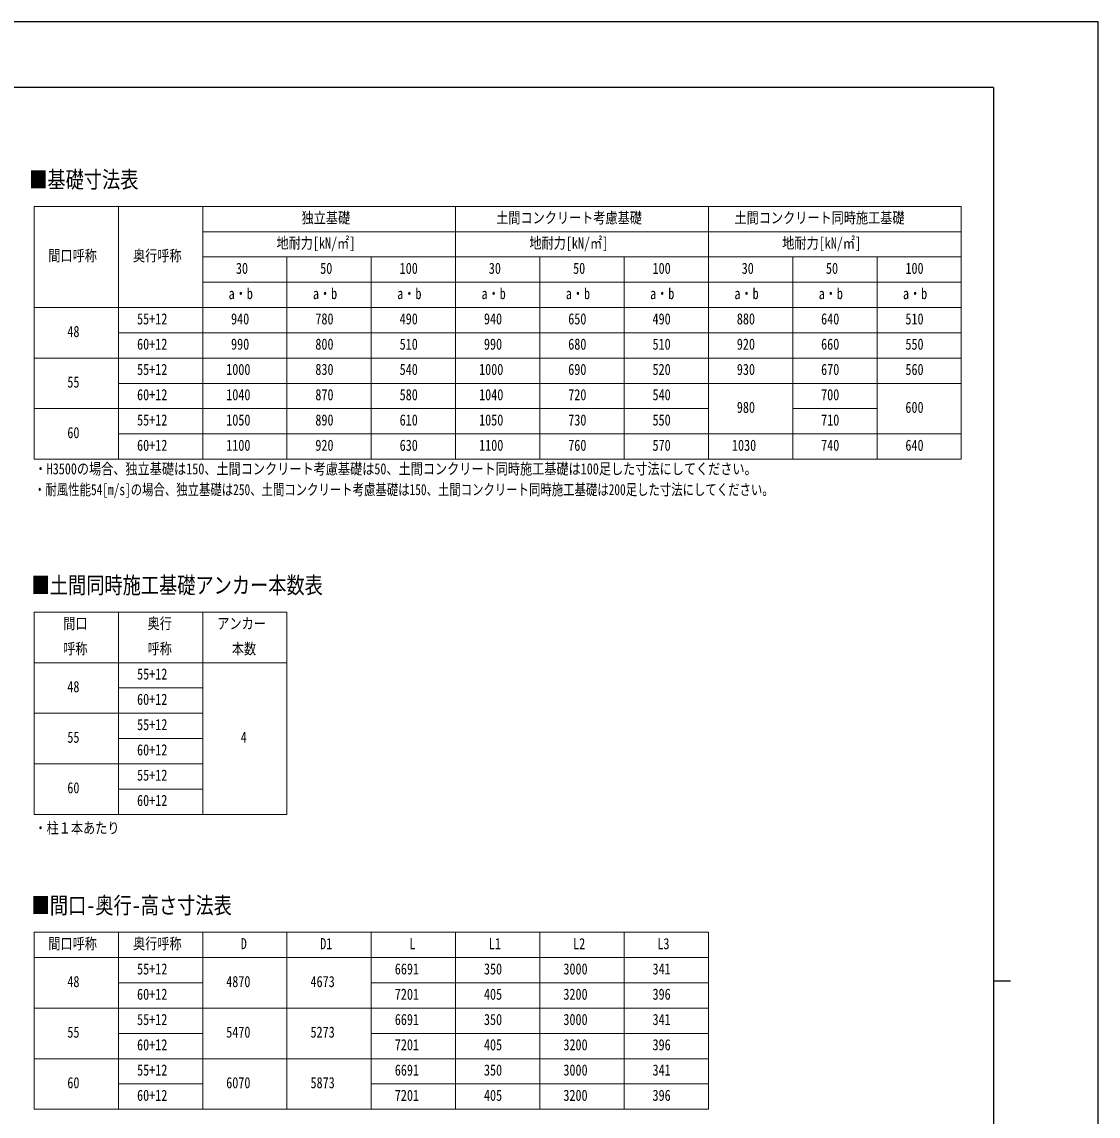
# Model space of a CAD drawing. Units: millimetres, scale not verified. Extents: x -16820 to 16820, y -11880 to 11880.
# Drawn here: x 4052 to 16820, y -1106 to 11880 of the extents above; entities that cross this region are included whole.
import ezdxf
from ezdxf.enums import TextEntityAlignment as Align

# ---------------------------------------------------------------- set-up
doc = ezdxf.new("R2010")
doc.units = ezdxf.units.MM
doc.header["$LTSCALE"] = 50
doc.layers.add('0-1_TABLE1', color=7, linetype='Continuous', lineweight=18)
doc.layers.add('0-2_USER1', color=3, linetype='Continuous')
doc.layers.add('0-8_YKK_ZWAK', color=7, linetype='Continuous')
doc.styles.add('ＭＳ ゴシック', font='')
doc.styles.get('ＭＳ ゴシック').set_extended_font_data('MS Gothic')

msp = doc.modelspace()

# ---------------------------------------------------------------- linework, layer by layer
at = {"layer": '0-1_TABLE1'}
for p, q in [((4197.08, 9690), (15197.08, 9690)), ((4197.08, 9690), (4197.08, 6690)), ((5197.08, 9690), (5197.08, 6690)), ((9197.08, 9690), (9197.08, 6690)), ((12197.08, 9690), (12197.08, 6690)), ((6197.08, 9390), (15197.08, 9390)), ((6197.08, 9090), (15197.08, 9090)), ((7197.08, 9090), (7197.08, 6690)), ((8197.08, 9090), (8197.08, 6690)), ((10197.08, 9090), (10197.08, 6690)), ((11197.08, 9090), (11197.08, 6690)), ((13197.08, 9090), (13197.08, 6690)), ((14197.08, 9090), (14197.08, 6690)), ((6197.08, 8790), (15197.08, 8790)), ((5197.08, 8190), (15197.08, 8190)), ((4197.08, 7890), (15197.08, 7890)), ((5197.08, 7590), (15197.08, 7590)), ((4197.08, 7290), (12197.08, 7290)), ((13197.08, 7290), (14197.08, 7290)), ((5197.08, 6990), (15197.08, 6990)), ((4197.08, 4875), (7197.08, 4875)), ((4197.08, 4875), (4197.08, 2475)), ((5197.08, 4875), (5197.08, 2475)), ((6197.08, 4875), (6197.08, 2475)), ((7197.08, 4875), (7197.08, 2475)), ((4197.08, 4275), (7197.08, 4275)), ((5197.08, 3975), (6197.08, 3975)), ((4197.08, 3675), (6197.08, 3675)), ((5197.08, 3375), (6197.08, 3375)), ((4197.08, 3075), (6197.08, 3075)), ((5197.08, 2775), (6197.08, 2775)), ((4197.08, 1075), (12197.08, 1075)), ((4197.08, 1075), (4197.08, -1025)), ((5197.08, 1075), (5197.08, -1025)), ((6197.08, 1075), (6197.08, -1025)), ((7197.08, 1075), (7197.08, -1025)), ((8197.08, 1075), (8197.08, -1025)), ((9197.08, 1075), (9197.08, -1025)), ((10197.08, 1075), (10197.08, -1025)), ((11197.08, 1075), (11197.08, -1025)), ((12197.08, 1075), (12197.08, -1025)), ((4197.08, 775), (12197.08, 775)), ((5197.08, 475), (6197.08, 475)), ((8197.08, 475), (12197.08, 475)), ((4197.08, 175), (12197.08, 175)), ((5197.08, -125), (6197.08, -125)), ((8197.08, -125), (12197.08, -125)), ((4197.08, -425), (12197.08, -425)), ((5197.08, -725), (6197.08, -725)), ((8197.08, -725), (12197.08, -725)), ((4197.08, -1025), (12197.08, -1025))]:
    msp.add_line(p, q, dxfattribs=at)
for points in [[(6197.08, 9690), (6197.08, 8190), (6197.08, 7890), (6197.08, 7590), (6197.08, 7290), (6197.08, 6990), (6197.08, 6690)], [(15197.08, 9690), (15197.08, 9090), (15197.08, 6690)], [(4197.08, 8490), (5197.08, 8490), (6197.08, 8490), (15197.08, 8490)], [(4197.08, 6690), (5197.08, 6690), (15197.08, 6690)], [(4197.08, 2475), (5197.08, 2475), (6197.08, 2475), (7197.08, 2475)]]:
    msp.add_lwpolyline(points, dxfattribs=at)
at = {"layer": '0-8_YKK_ZWAK'}
for p, q in [((15580.08, 11100), (-15619.92, 11100)), ((15580.08, 11100), (15580.08, -10100)), ((15580.08, 500), (15780.08, 500))]:
    msp.add_line(p, q, dxfattribs=at)
msp.add_lwpolyline([(-16820, -11880), (16820, -11880), (16820, 11880), (-16820, 11880)], close=True, dxfattribs=at)

# ---------------------------------------------------------------- texts
at = {"layer": '0-1_TABLE1', "style": 'ＭＳ ゴシック', "width": 0.8}
for s, p in [('独立基礎', (7370.68, 9450)), ('土間コンクリート考慮基礎', (9679.48, 9450)), ('土間コンクリート同時施工基礎', (12506.68, 9450)), ('地耐力[kN/㎡]', (7073.08, 9150)), ('地耐力[kN/㎡]', (10073.08, 9150)), ('地耐力[kN/㎡]', (13073.08, 9150)), ('間口呼称', (4365.88, 9000)), ('奥行呼称', (5370.68, 9000)), ('30', (6591.48, 8850)), ('50', (7591.48, 8850)), ('100', (8533.88, 8850)), ('30', (9591.48, 8850)), ('50', (10591.48, 8850)), ('100', (11533.88, 8850)), ('30', (12591.48, 8850)), ('50', (13591.48, 8850)), ('100', (14533.88, 8850)), ('a・b', (6505.08, 8550)), ('a・b', (7505.08, 8550)), ('a・b', (8505.08, 8550)), ('a・b', (9505.08, 8550)), ('a・b', (10505.08, 8550)), ('a・b', (11505.08, 8550)), ('a・b', (12505.08, 8550)), ('a・b', (13505.08, 8550)), ('a・b', (14505.08, 8550)), ('55+12', (5418.68, 8250)), ('940', (6533.88, 8250)), ('780', (7533.88, 8250)), ('490', (8533.88, 8250)), ('940', (9533.88, 8250)), ('650', (10533.88, 8250)), ('490', (11533.88, 8250)), ('880', (12533.88, 8250)), ('640', (13533.88, 8250)), ('510', (14533.88, 8250)), ('48', (4591.48, 8100)), ('60+12', (5418.68, 7950)), ('990', (6533.88, 7950)), ('800', (7533.88, 7950)), ('510', (8533.88, 7950)), ('990', (9533.88, 7950)), ('680', (10533.88, 7950)), ('510', (11533.88, 7950)), ('920', (12533.88, 7950)), ('660', (13533.88, 7950)), ('550', (14533.88, 7950)), ('55+12', (5418.68, 7650)), ('1000', (6476.28, 7650)), ('830', (7533.88, 7650)), ('540', (8533.88, 7650)), ('1000', (9476.28, 7650)), ('690', (10533.88, 7650)), ('520', (11533.88, 7650)), ('930', (12533.88, 7650)), ('670', (13533.88, 7650)), ('560', (14533.88, 7650)), ('55', (4591.48, 7500)), ('60+12', (5418.68, 7350)), ('1040', (6476.28, 7350)), ('870', (7533.88, 7350)), ('580', (8533.88, 7350)), ('1040', (9476.28, 7350)), ('720', (10533.88, 7350)), ('540', (11533.88, 7350)), ('700', (13533.88, 7350)), ('980', (12533.88, 7200)), ('600', (14533.88, 7200)), ('55+12', (5418.68, 7050)), ('1050', (6476.28, 7050)), ('890', (7533.88, 7050)), ('610', (8533.88, 7050)), ('1050', (9476.28, 7050)), ('730', (10533.88, 7050)), ('550', (11533.88, 7050)), ('710', (13533.88, 7050)), ('60', (4591.48, 6900)), ('60+12', (5418.68, 6750)), ('1100', (6476.28, 6750)), ('920', (7533.88, 6750)), ('630', (8533.88, 6750)), ('1100', (9476.28, 6750)), ('760', (10533.88, 6750)), ('570', (11533.88, 6750)), ('1030', (12476.28, 6750)), ('740', (13533.88, 6750)), ('640', (14533.88, 6750)), ('間口', (4543.48, 4635)), ('奥行', (5543.48, 4635)), ('アンカー', (6370.68, 4635)), ('呼称', (4543.48, 4335)), ('呼称', (5543.48, 4335)), ('本数', (6543.48, 4335)), ('55+12', (5418.68, 4035)), ('48', (4591.48, 3885)), ('60+12', (5418.68, 3735)), ('55+12', (5418.68, 3435)), ('55', (4591.48, 3285)), ('4', (6649.08, 3285)), ('60+12', (5418.68, 3135)), ('55+12', (5418.68, 2835)), ('60', (4591.48, 2685)), ('60+12', (5418.68, 2535)), ('間口呼称', (4365.88, 835)), ('奥行呼称', (5370.68, 835)), ('D', (6649.08, 835)), ('D1', (7591.48, 835)), ('L', (8649.08, 835)), ('L1', (9591.48, 835)), ('L2', (10591.48, 835)), ('L3', (11591.48, 835)), ('55+12', (5418.68, 535)), ('6691', (8476.28, 535)), ('350', (9533.88, 535)), ('3000', (10476.28, 535)), ('341', (11533.88, 535)), ('48', (4591.48, 385)), ('4870', (6476.28, 385)), ('4673', (7476.28, 385)), ('60+12', (5418.68, 235)), ('7201', (8476.28, 235)), ('405', (9533.88, 235)), ('3200', (10476.28, 235)), ('396', (11533.88, 235)), ('55+12', (5418.68, -65)), ('6691', (8476.28, -65)), ('350', (9533.88, -65)), ('3000', (10476.28, -65)), ('341', (11533.88, -65)), ('55', (4591.48, -215)), ('5470', (6476.28, -215)), ('5273', (7476.28, -215)), ('60+12', (5418.68, -365)), ('7201', (8476.28, -365)), ('405', (9533.88, -365)), ('3200', (10476.28, -365)), ('396', (11533.88, -365)), ('55+12', (5418.68, -665)), ('6691', (8476.28, -665)), ('350', (9533.88, -665)), ('3000', (10476.28, -665)), ('341', (11533.88, -665)), ('60', (4591.48, -815)), ('6070', (6476.28, -815)), ('5873', (7476.28, -815)), ('60+12', (5418.68, -965)), ('7201', (8476.28, -965)), ('405', (9533.88, -965)), ('3200', (10476.28, -965)), ('396', (11533.88, -965))]:
    msp.add_text(s, height=132, dxfattribs=at).set_placement(p, align=Align.BOTTOM_LEFT)
at = {"layer": '0-2_USER1', "style": 'ＭＳ ゴシック'}
for s, height, width, p in [('■基礎寸法表', 197.9, 0.8, (4139.36, 9850.13)), ('・H3500の場合、独立基礎は150、土間コンクリート考慮基礎は50、土間コンクリート同時施工基礎は100足した寸法にしてください。', 132, 0.8, (4201.79, 6470.5)), ('・耐風性能54[m/s]の場合、独立基礎は250、土間コンクリート考慮基礎は150、土間コンクリート同時施工基礎は200足した寸法にしてください。', 132, 0.75, (4196.63, 6223.47)), ('■土間同時施工基礎アンカー本数表', 197.9, 0.8, (4167.83, 5036.09)), ('・柱１本あたり', 132, 0.8, (4201.79, 2207.82)), ('■間口-奥行-高さ寸法表', 197.9, 0.8, (4167.83, 1236.44))]:
    msp.add_text(s, height=height, dxfattribs=dict(at, width=width)).set_placement(p, align=Align.BOTTOM_LEFT)

doc.saveas('drawing.dxf')
